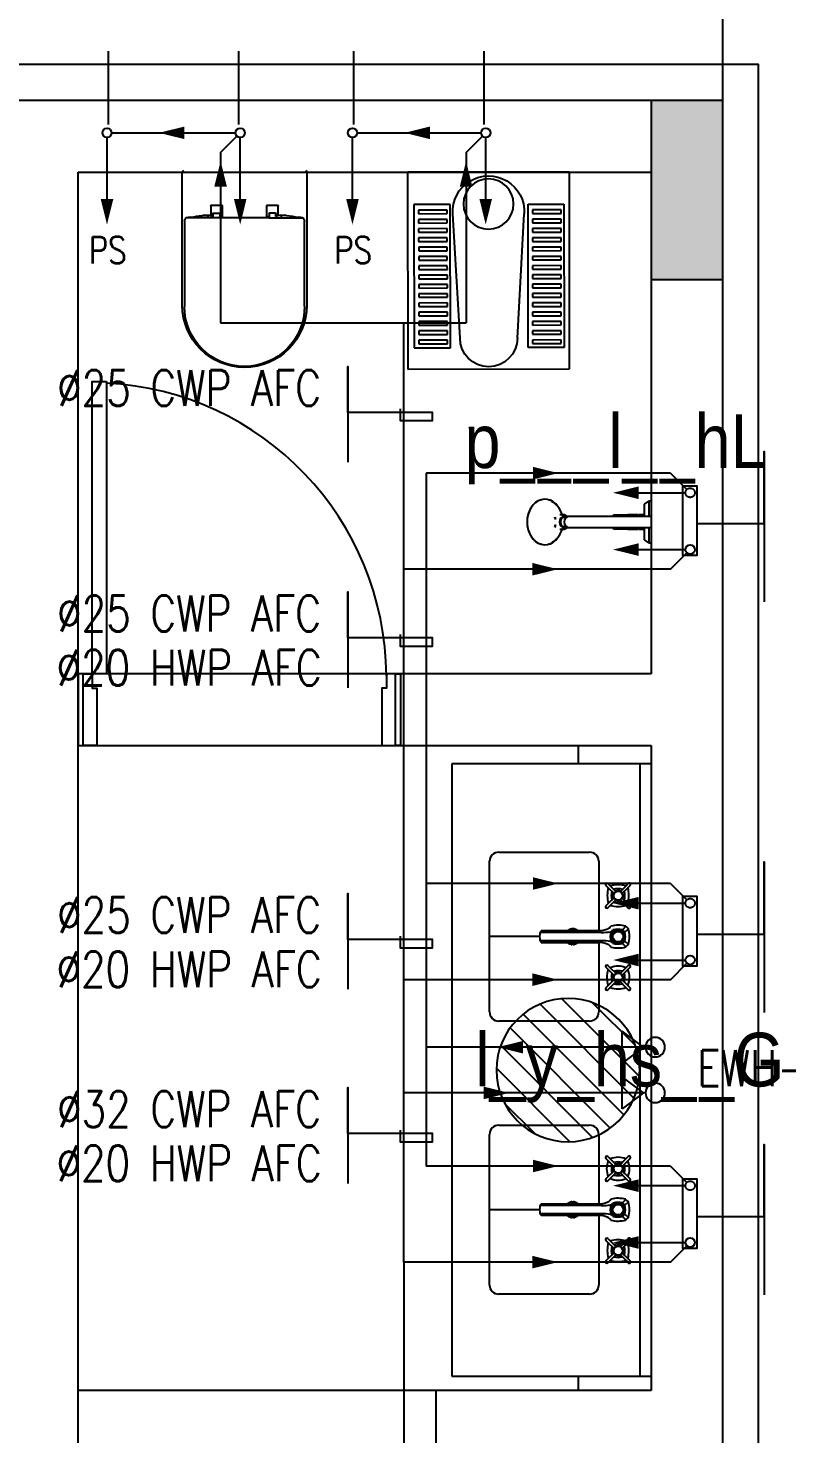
# Model space of a CAD drawing. Header units: metres. Extents: x -658 to -58, y -713 to -118.
# Drawn here: x -191.944 to -189.825, y -130.872 to -126.95 of the extents above; entities that cross this region are included whole.
import ezdxf
from ezdxf.enums import TextEntityAlignment as Align

# ---------------------------------------------------------------- set-up
doc = ezdxf.new("R2010")
doc.units = ezdxf.units.M
doc.header["$LTSCALE"] = 100
doc.linetypes.add('CENTERX2', pattern=[4, 2.5, -0.5, 0.5, -0.5])
doc.linetypes.add('DASHED', pattern=[0.75, 0.5, -0.25])
for name, color, linetype in [('ARR', 114, 'Continuous'), ('cw', 4, 'Continuous'), ('DUCT', 4, 'Continuous'), ('hw', 1, 'Continuous'), ('plan', 8, 'Continuous'), ('WATER ARR', 114, 'Continuous'), ('water heater', 1, 'Continuous'), ('WATER TEXT', 3, 'Continuous'), ('WATER-SUPPLY', 4, 'Continuous')]:
    doc.layers.add(name, color=color, linetype=linetype)
doc.styles.add('Arial', font='arial.ttf', dxfattribs={"height": 0.2})
doc.styles.add('style12', font='xarab.shx')
doc.styles.add('TIMES', font='simplex.shx', dxfattribs={"width": 0.8, "height": 0.4})
doc.dimstyles.new('DIMENSION-IN', dxfattribs={"dimtxt": 0.2, "dimasz": 0.08, "dimexe": 0.05, "dimexo": 0.1, "dimgap": 0.05, "dimtad": 1, "dimzin": 4, "dimdsep": 46, "dimtxsty": 'Arial', "dimblk": 'DOTBLANK', "dimcen": 0.1, "dimclrd": 8, "dimclre": 8, "dimclrt": 92, "dimadec": 0, "dimazin": 0, "dimtfac": 1, "dimtmove": 1, "dimatfit": 3, "dimldrblk": 'DOTBLANK', "dimfxl": 0, "dimtolj": 1, "dimtzin": 0, "dimarcsym": 1})

# ---------------------------------------------------------------- blocks, each defined once
blk = doc.blocks.new('Double_Vanity_15689 - Double_Vanity_15689-439216-الدور الارضي')
for p, q in [((0.0515, 0), (0.0515, -0.0317)), ((1.7601, -0.0317), (1.7601, 0)), ((0.0515, -0.0317), (1.7601, -0.0317)), ((0.0515, -0.0317), (0.0515, -0.5563)), ((1.7601, -0.5563), (1.7601, -0.0317)), ((0.3853, -0.0635), (0.3917, -0.0699)), ((0.3969, -0.0646), (0.3905, -0.0582)), ((0.3917, -0.0699), (0.4082, -0.0864)), ((0.4134, -0.0812), (0.3969, -0.0646)), ((0.4413, -0.0646), (0.4248, -0.0812)), ((0.43, -0.0864), (0.4465, -0.0699)), ((0.4477, -0.0582), (0.4413, -0.0646)), ((0.4465, -0.0699), (0.4529, -0.0635)), ((0.5046, -0.0702), (0.5144, -0.0795)), ((0.5208, -0.0731), (0.5116, -0.0632)), ((0.5552, -0.0632), (0.546, -0.0731)), ((0.5622, -0.0702), (0.5524, -0.0795)), ((0.6139, -0.0635), (0.6204, -0.07)), ((0.6256, -0.0648), (0.6191, -0.0582)), ((0.6204, -0.07), (0.6368, -0.0864)), ((0.642, -0.0812), (0.6256, -0.0648)), ((0.6698, -0.0648), (0.6534, -0.0812)), ((0.6586, -0.0864), (0.675, -0.07)), ((0.6763, -0.0582), (0.6698, -0.0648)), ((0.675, -0.07), (0.6815, -0.0635)), ((1.1538, -0.07), (1.1473, -0.0635)), ((1.1525, -0.0582), (1.159, -0.0648)), ((1.1702, -0.0864), (1.1538, -0.07)), ((1.159, -0.0648), (1.1754, -0.0812)), ((1.1868, -0.0812), (1.2032, -0.0648)), ((1.2084, -0.07), (1.192, -0.0864)), ((1.2032, -0.0648), (1.2097, -0.0582)), ((1.2149, -0.0635), (1.2084, -0.07)), ((1.2666, -0.0702), (1.2764, -0.0795)), ((1.2736, -0.0632), (1.2828, -0.0731)), ((1.308, -0.0731), (1.3172, -0.0632)), ((1.3242, -0.0702), (1.3144, -0.0795)), ((1.3823, -0.0699), (1.3759, -0.0635)), ((1.3811, -0.0582), (1.3875, -0.0646)), ((1.3988, -0.0864), (1.3823, -0.0699)), ((1.3875, -0.0646), (1.404, -0.0812)), ((1.4154, -0.0812), (1.4319, -0.0646)), ((1.4371, -0.0699), (1.4206, -0.0864)), ((1.4319, -0.0646), (1.4383, -0.0582)), ((1.4435, -0.0635), (1.4371, -0.0699)), ((0.3917, -0.1143), (0.3853, -0.1207)), ((0.4082, -0.0978), (0.3917, -0.1143)), ((0.3969, -0.1195), (0.4134, -0.103)), ((0.4248, -0.103), (0.4413, -0.1195)), ((0.4465, -0.1143), (0.43, -0.0978)), ((0.4529, -0.1207), (0.4465, -0.1143)), ((0.6204, -0.1141), (0.6139, -0.1207)), ((0.6368, -0.0978), (0.6204, -0.1141)), ((0.6256, -0.1194), (0.642, -0.103)), ((0.6534, -0.103), (0.6698, -0.1194)), ((0.675, -0.1141), (0.6586, -0.0978)), ((0.6815, -0.1207), (0.675, -0.1141)), ((1.1473, -0.1207), (1.1538, -0.1141)), ((1.1538, -0.1141), (1.1702, -0.0978)), ((1.1754, -0.103), (1.159, -0.1194)), ((1.2032, -0.1194), (1.1868, -0.103)), ((1.192, -0.0978), (1.2084, -0.1141)), ((1.2084, -0.1141), (1.2149, -0.1207)), ((1.3759, -0.1207), (1.3823, -0.1143)), ((1.3823, -0.1143), (1.3988, -0.0978)), ((1.404, -0.103), (1.3875, -0.1195)), ((1.4319, -0.1195), (1.4154, -0.103)), ((1.4206, -0.0978), (1.4371, -0.1143)), ((1.4371, -0.1143), (1.4435, -0.1207)), ((0.3232, -0.1461), (0.517, -0.1461)), ((0.3905, -0.1259), (0.3969, -0.1195)), ((0.4413, -0.1195), (0.4477, -0.1259)), ((0.5172, -0.148), (0.5172, -0.3067)), ((0.5219, -0.1393), (0.5219, -0.3107)), ((0.5449, -0.1393), (0.5449, -0.3107)), ((0.5496, -0.3067), (0.5496, -0.148)), ((0.5498, -0.1461), (0.7436, -0.1461)), ((0.6191, -0.1259), (0.6256, -0.1194)), ((0.6698, -0.1194), (0.6763, -0.1259)), ((1.0852, -0.1461), (1.279, -0.1461)), ((1.159, -0.1194), (1.1525, -0.1259)), ((1.2097, -0.1259), (1.2032, -0.1194)), ((1.2792, -0.3067), (1.2792, -0.148)), ((1.2839, -0.1393), (1.2839, -0.3107)), ((1.3069, -0.1393), (1.3069, -0.3107)), ((1.3116, -0.148), (1.3116, -0.3067)), ((1.3118, -0.1461), (1.5056, -0.1461)), ((1.3875, -0.1195), (1.3811, -0.1259)), ((1.4383, -0.1259), (1.4319, -0.1195)), ((0.2978, -0.4255), (0.2978, -0.1715)), ((0.769, -0.1715), (0.769, -0.4255)), ((1.0598, -0.4255), (1.0598, -0.1715)), ((1.531, -0.1715), (1.531, -0.4255)), ((0.7436, -0.4509), (0.3232, -0.4509)), ((1.5056, -0.4509), (1.0852, -0.4509)), ((0.0515, -0.5563), (1.7601, -0.5563))]:
    blk.add_line(p, q)
for centre, radius in [((0.5334, -0.0921), 0.0193), ((0.5334, -0.0921), 0.0144), ((1.2954, -0.0921), 0.0193), ((1.2954, -0.0921), 0.0144), ((0.4191, -0.0921), 0.0123), ((0.6477, -0.0921), 0.0123), ((1.1811, -0.0921), 0.0123), ((1.4097, -0.0921), 0.0123)]:
    blk.add_circle(centre, radius)
for centre, radius, start, end in [((0.3879, -0.0609), 0.0037, 45, 225), ((0.481, -0.0921), 0.092, 166.0349, 193.9651), ((0.4191, -0.1539), 0.092, 76.0349, 103.9651), ((0.4191, -0.1294), 0.0562, 77.386, 102.614), ((0.4191, -0.0921), 0.0142, 60.1581, 119.8419), ((0.3572, -0.0921), 0.092, 346.0349, 13.9651), ((0.4503, -0.0609), 0.0037, 315, 135), ((0.5851, -0.0921), 0.0835, 164.8282, 194.0659), ((0.4892, -0.0479), 0.0271, 304.4754, 325.5246), ((0.5334, -0.1438), 0.0835, 74.8282, 105.1718), ((0.4994, -0.0581), 0.0262, 305.077, 324.923), ((0.5334, -0.1294), 0.0576, 77.3995, 102.6005), ((0.5674, -0.0581), 0.0262, 215.077, 234.923), ((0.5776, -0.0479), 0.0271, 214.4754, 235.5246), ((0.4817, -0.0921), 0.0835, 345.9341, 15.1718), ((0.6165, -0.0609), 0.0037, 45, 225), ((0.6714, -0.0921), 0.0556, 156.6101, 203.3899), ((0.6477, -0.1158), 0.0556, 66.6101, 113.3899), ((0.6477, -0.1294), 0.0562, 77.386, 102.614), ((0.6477, -0.0921), 0.0142, 60.1581, 119.8419), ((0.624, -0.0921), 0.0556, 336.6101, 23.3899), ((0.6789, -0.0609), 0.0037, 315, 135), ((1.1499, -0.0609), 0.0037, 45, 225), ((1.2048, -0.0921), 0.0556, 156.6101, 203.3899), ((1.1811, -0.1158), 0.0555, 66.6101, 113.3899), ((1.1811, -0.1294), 0.0561, 77.386, 102.614), ((1.1811, -0.0921), 0.0142, 60.1581, 119.8419), ((1.1574, -0.0921), 0.0556, 336.6101, 23.3899), ((1.2123, -0.0609), 0.0037, 315, 135), ((1.3471, -0.0921), 0.0835, 164.8282, 194.0659), ((1.2512, -0.0479), 0.0271, 304.4754, 325.5246), ((1.2954, -0.1438), 0.0835, 74.8282, 105.1718), ((1.2614, -0.0581), 0.0262, 305.077, 324.923), ((1.2954, -0.1294), 0.0577, 77.3995, 102.6005), ((1.3294, -0.0581), 0.0262, 215.077, 234.923), ((1.3396, -0.0479), 0.0271, 214.4754, 235.5246), ((1.2437, -0.0921), 0.0835, 345.9341, 15.1718), ((1.3785, -0.0609), 0.0037, 45, 225), ((1.4716, -0.0921), 0.092, 166.0349, 193.9651), ((1.4097, -0.1539), 0.092, 76.0349, 103.9651), ((1.4097, -0.1294), 0.0561, 77.386, 102.614), ((1.4097, -0.0921), 0.0142, 60.1581, 119.8419), ((1.3478, -0.0921), 0.092, 346.0349, 13.9651), ((1.4409, -0.0609), 0.0037, 315, 135), ((0.4564, -0.0921), 0.0562, 167.386, 192.614), ((0.4191, -0.0921), 0.0142, 150.1581, 209.8419), ((0.4191, -0.0548), 0.0562, 257.386, 282.614), ((0.4191, -0.0921), 0.0142, 240.1581, 299.8419), ((0.4191, -0.0921), 0.0142, 330.1581, 29.8419), ((0.3818, -0.0921), 0.0562, 347.386, 12.614), ((0.4944, -0.1284), 0.0188, 23.38, 58.62), ((0.5707, -0.0921), 0.0576, 167.3995, 194.3835), ((0.5072, -0.1177), 0.0137, 19.7305, 55.7852), ((0.3364, -0.1393), 0.1855, 0, 8.1171), ((0.5334, 0.0167), 0.1305, 264.125, 275.875), ((0.7304, -0.1393), 0.1855, 171.8829, 180), ((0.5596, -0.1177), 0.0137, 124.2148, 160.2695), ((0.4961, -0.0921), 0.0577, 345.6165, 12.6005), ((0.5722, -0.1281), 0.0184, 121.049, 156.951), ((0.685, -0.0921), 0.0562, 167.386, 192.614), ((0.6477, -0.0921), 0.0142, 150.1581, 209.8419), ((0.6477, -0.0548), 0.0561, 257.386, 282.614), ((0.6477, -0.0921), 0.0142, 240.1581, 299.8419), ((0.6477, -0.0921), 0.0142, 330.1581, 29.8419), ((0.6104, -0.0921), 0.0561, 347.386, 12.614), ((1.2184, -0.0921), 0.0561, 167.386, 192.614), ((1.1811, -0.0921), 0.0142, 150.1581, 209.8419), ((1.1811, -0.0548), 0.0561, 257.386, 282.614), ((1.1811, -0.0921), 0.0142, 240.1581, 299.8419), ((1.1811, -0.0921), 0.0142, 330.1581, 29.8419), ((1.1438, -0.0921), 0.0562, 347.386, 12.614), ((1.2566, -0.1281), 0.0184, 23.049, 58.951), ((1.3327, -0.0921), 0.0576, 167.3995, 194.3835), ((1.2692, -0.1177), 0.0137, 19.7305, 55.7852), ((1.0984, -0.1393), 0.1855, 0, 8.1171), ((1.2954, 0.0167), 0.1305, 264.125, 275.875), ((1.4924, -0.1393), 0.1855, 171.8829, 180), ((1.3216, -0.1177), 0.0137, 124.2148, 160.2695), ((1.2581, -0.0921), 0.0577, 345.6165, 12.6005), ((1.3344, -0.1284), 0.0188, 121.38, 156.62), ((1.447, -0.0921), 0.0561, 167.386, 192.614), ((1.4097, -0.0921), 0.0142, 150.1581, 209.8419), ((1.4097, -0.0548), 0.0562, 257.386, 282.614), ((1.4097, -0.0921), 0.0142, 240.1581, 299.8419), ((1.4097, -0.0921), 0.0142, 330.1581, 29.8419), ((1.3724, -0.0921), 0.0562, 347.386, 12.614), ((0.3232, -0.1715), 0.0254, 90, 180), ((0.3879, -0.1233), 0.0037, 135, 315), ((0.4191, -0.0302), 0.092, 256.0349, 283.9651), ((0.4503, -0.1233), 0.0037, 225, 45), ((0.449, -0.148), 0.0682, 0, 23.38), ((0.6186, -0.1482), 0.069, 156.7697, 179.8504), ((0.6165, -0.1233), 0.0037, 135, 315), ((0.6477, -0.0684), 0.0555, 246.6101, 293.3899), ((0.6789, -0.1233), 0.0037, 225, 45), ((0.7436, -0.1715), 0.0254, 0, 90), ((1.0852, -0.1715), 0.0254, 90, 180), ((1.1499, -0.1233), 0.0037, 135, 315), ((1.1811, -0.0684), 0.0556, 246.6101, 293.3899), ((1.2123, -0.1233), 0.0037, 225, 45), ((1.2102, -0.1482), 0.069, 0.1496, 23.2303), ((1.3798, -0.148), 0.0682, 156.62, 180), ((1.3785, -0.1233), 0.0037, 135, 315), ((1.4097, -0.0302), 0.092, 256.0349, 283.9651), ((1.4409, -0.1233), 0.0037, 225, 45), ((1.5056, -0.1715), 0.0254, 0, 90), ((0.5335, -0.1488), 0.1623, 265.9075, 274.0104), ((1.2953, -0.1488), 0.1623, 265.9896, 274.0925), ((0.3232, -0.4255), 0.0254, 180, 270), ((0.7436, -0.4255), 0.0254, 270, 0), ((1.0852, -0.4255), 0.0254, 180, 270), ((1.5056, -0.4255), 0.0254, 270, 0)]:
    blk.add_arc(centre, radius, start, end)
for points in [[(0.5172, -0.3067), (0.5179, -0.307), (0.5191, -0.3077), (0.5207, -0.3091), (0.5216, -0.3102), (0.5219, -0.3107)], [(0.5449, -0.3108), (0.5453, -0.3102), (0.5461, -0.3091), (0.5477, -0.3077), (0.549, -0.307), (0.5496, -0.3067)], [(1.2839, -0.3108), (1.2835, -0.3102), (1.2827, -0.3091), (1.2811, -0.3077), (1.2798, -0.307), (1.2792, -0.3067)], [(1.3116, -0.3067), (1.3109, -0.307), (1.3097, -0.3077), (1.3081, -0.3091), (1.3072, -0.3102), (1.3069, -0.3107)]]:
    blk.add_open_spline(points, degree=3)
blk = doc.blocks.new('Sink - Undercounter - 0614_000-439182-الدور الارضي')
blk.add_line((0, -0.3683), (0, -0.508))
for radius, start, end in [(0.0222, 167.9907, 173.2644), (0.0223, 6.6948, 11.9814), (0.0223, 186.6552, 191.9508), (0.0222, 348.0286, 353.318)]:
    blk.add_arc((0, -0.2759), radius, start, end)
for points, knots in [([(-0.0164, -0.2909), (-0.0166, -0.2907), (-0.0177, -0.2895), (-0.0194, -0.2871), (-0.021, -0.2836), (-0.0219, -0.2803), (-0.0222, -0.2774), (-0.0223, -0.2741), (-0.0217, -0.2702), (-0.0202, -0.2663), (-0.0185, -0.2635), (-0.0174, -0.262), (-0.0166, -0.2612), (-0.0164, -0.2609)], [0.2645153, 0.2645153, 0.2645153, 0.2645153, 0.2777778, 0.3333333, 0.3888889, 0.4444444, 0.4791667, 0.5138889, 0.5833333, 0.6527778, 0.6875, 0.7222222, 0.7350275, 0.7350275, 0.7350275, 0.7350275]), ([(0.0164, -0.2609), (0.0166, -0.2612), (0.0177, -0.2624), (0.0194, -0.2647), (0.021, -0.2683), (0.0219, -0.2716), (0.0222, -0.2744), (0.0223, -0.2777), (0.0217, -0.2817), (0.0202, -0.2856), (0.0185, -0.2883), (0.0174, -0.2898), (0.0166, -0.2907), (0.0164, -0.2909)], [0.2647712, 0.2647712, 0.2647712, 0.2647712, 0.2777778, 0.3333333, 0.3888889, 0.4444444, 0.4791667, 0.5138889, 0.5833333, 0.6527778, 0.6875, 0.7222222, 0.735342, 0.735342, 0.735342, 0.735342])]:
    blk.add_open_spline(points, degree=3, knots=knots)
blk = doc.blocks.new('Deca_Bacia Sanitaria Convencional Lk_P_232_Suspensa - P_232_Branco Gelo GE17-2202971-الدور الارضي')
for p, q in [((-99.1446, -78.7742), (-99.1446, -79.1455)), ((-98.7968, -79.1455), (-98.7968, -78.7742))]:
    blk.add_line(p, q)
for centre, radius, start, end in [((-98.9707, -78.7742), 0.1739, 0, 180), ((-99.1406, -79.1455), 0.004, 180, 270), ((-98.8008, -79.1455), 0.004, 270, 0)]:
    blk.add_arc(centre, radius, start, end)
blk = doc.blocks.new('Deca_Shared_Assento_P_232 - AP_60_ Branco Gelo GE17-2202861-الدور الارضي')
for p, q in [((-99.1388, -79.0091), (-99.1388, -78.7705)), ((-98.803, -78.7711), (-98.803, -79.0091)), ((-99.0394, -79.0174), (-99.1343, -79.0174)), ((-99.1209, -79.0192), (-99.1284, -79.0191)), ((-99.0652, -79.0243), (-99.088, -79.0243)), ((-99.0736, -79.0233), (-99.0736, -79.0174)), ((-99.073, -79.0234), (-99.073, -79.0174)), ((-99.0652, -79.0243), (-99.0615, -79.0243)), ((-99.0652, -79.0516), (-99.0652, -79.0243)), ((-99.0605, -79.0233), (-99.0605, -79.0174)), ((-99.0605, -79.0212), (-99.0584, -79.0212)), ((-99.0584, -79.0212), (-99.0584, -79.0302)), ((-99.0574, -79.0312), (-99.0404, -79.0312)), ((-98.9671, -79.0174), (-99.0394, -79.0174)), ((-99.0394, -79.0174), (-99.0394, -79.0212)), ((-99.0394, -79.0303), (-99.0394, -79.0211)), ((-99.0394, -79.0212), (-99.0336, -79.0212)), ((-99.0326, -79.0222), (-99.0326, -79.0516)), ((-98.9024, -79.0174), (-98.9671, -79.0174)), ((-98.9092, -79.0516), (-98.9092, -79.0222)), ((-98.9082, -79.0212), (-98.9024, -79.0212)), ((-98.9024, -79.0174), (-98.8074, -79.0174)), ((-98.9024, -79.0212), (-98.9024, -79.0174)), ((-98.9024, -79.0303), (-98.9024, -79.0211)), ((-98.8844, -79.0312), (-98.9014, -79.0312)), ((-98.8834, -79.0212), (-98.8834, -79.0302)), ((-98.8813, -79.0212), (-98.8834, -79.0212)), ((-98.8813, -79.0233), (-98.8813, -79.0174)), ((-98.8766, -79.0243), (-98.8803, -79.0243)), ((-98.8537, -79.0243), (-98.8766, -79.0243)), ((-98.8766, -79.0243), (-98.8766, -79.0516)), ((-98.8688, -79.0234), (-98.8688, -79.0174)), ((-98.8682, -79.0233), (-98.8682, -79.0174)), ((-98.8133, -79.0191), (-98.8208, -79.0192)), ((-99.0336, -79.0526), (-99.0642, -79.0526)), ((-98.8776, -79.0526), (-98.9082, -79.0526))]:
    blk.add_line(p, q)
for centre, radius, start, end in [((-98.9709, -78.7711), 0.1679, 0, 179.7947), ((-99.1287, -79.0091), 0.01, 180, 271.7731), ((-99.0407, -78.6089), 0.4181, 258.944, 263.5087), ((-99.0746, -79.0233), 0.00102, 280, 0), ((-99.072, -79.0234), 0.000938, 180, 270), ((-99.0615, -79.0233), 0.000993, 270, 0), ((-99.0574, -79.0302), 0.00101, 180, 270), ((-99.0404, -79.0301), 0.00102, 270, 353.7846), ((-99.0336, -79.0222), 0.001, 0, 90), ((-98.9082, -79.0222), 0.001, 90, 180), ((-98.9014, -79.0301), 0.00102, 186.2154, 270), ((-98.8844, -79.0302), 0.00101, 270, 0), ((-98.8803, -79.0233), 0.000993, 180, 270), ((-98.8697, -79.0234), 0.000938, 270, 0), ((-98.8671, -79.0233), 0.00102, 180, 260), ((-98.901, -78.6089), 0.4181, 276.4913, 281.056), ((-98.813, -79.0091), 0.01, 268.2269, 0), ((-99.0642, -79.0516), 0.001, 180, 270), ((-99.0336, -79.0516), 0.001, 270, 0), ((-98.9082, -79.0516), 0.001, 180, 270), ((-98.8776, -79.0516), 0.001, 270, 0)]:
    blk.add_arc(centre, radius, start, end)
blk = doc.blocks.new('SHOWER_MOXIE_BLUETOOTH_17280 - MOXIE-631698-الدور الارضي')
for p, q in [((0.1118, 0.394), (0.1182, 0.3908)), ((0.1318, 0.3908), (0.1382, 0.394)), ((0.0917, 0.3788), (0.1139, 0.368)), ((0.105, 0.3797), (0.105, 0.37)), ((0.11, 0.3665), (0.11, 0.3558)), ((0.1361, 0.368), (0.1583, 0.3788)), ((0.14, 0.3558), (0.14, 0.3665)), ((0.145, 0.37), (0.145, 0.3797)), ((0.11, 0.2585), (0.11, 0.125)), ((0.14, 0.125), (0.14, 0.2585)), ((0.1052, 0.1902), (0.1052, 0.2302)), ((0.1052, 0.2302), (0.1099, 0.2302)), ((0.14, 0.2302), (0.1449, 0.2302)), ((0.1449, 0.2302), (0.1448, 0.1902)), ((0.1099, 0.1902), (0.1052, 0.1902)), ((0.1052, 0.1902), (0.1052, 0.1601)), ((0.1052, 0.1902), (0.1099, 0.1902)), ((0.11, 0.1601), (0.1052, 0.1601)), ((0.1052, 0.1582), (0.1052, 0.1432)), ((0.1052, 0.1582), (0.11, 0.1582)), ((0.108, 0.1602), (0.108, 0.1582)), ((0.1448, 0.1902), (0.1401, 0.1902)), ((0.1401, 0.1902), (0.1448, 0.1902)), ((0.1448, 0.1601), (0.1401, 0.1601)), ((0.1401, 0.1582), (0.1448, 0.1582)), ((0.142, 0.1582), (0.142, 0.1602)), ((0.1448, 0.1601), (0.1448, 0.1902)), ((0.1448, 0.1432), (0.1448, 0.1582)), ((0.0665, 0.1315), (0.0752, 0.1432)), ((0.0665, 0.1315), (0.0665, 0.125)), ((0.1099, 0.1315), (0.0665, 0.1315)), ((0.0752, 0.1432), (0.1098, 0.1432)), ((0.125, 0.125), (0.11, 0.125)), ((0.14, 0.125), (0.125, 0.125)), ((0.1835, 0.1315), (0.1402, 0.1315)), ((0.1403, 0.1432), (0.1748, 0.1432)), ((0.1748, 0.1432), (0.1835, 0.1315)), ((0.1835, 0.125), (0.1835, 0.1315))]:
    blk.add_line(p, q)
at = {"flags": 128}
for points in [[(0.125, 0.4712), (0.1225, 0.4712), (0.1199, 0.4711), (0.1174, 0.4709), (0.1149, 0.4706), (0.1124, 0.4703), (0.1099, 0.4698), (0.1075, 0.4693), (0.105, 0.4687), (0.1027, 0.468), (0.1003, 0.4673), (0.098, 0.4665), (0.0957, 0.4656), (0.0935, 0.4646), (0.0913, 0.4636), (0.0892, 0.4625), (0.0871, 0.4614), (0.0851, 0.4601), (0.0832, 0.4589), (0.0813, 0.4575), (0.0795, 0.4561), (0.0777, 0.4546), (0.0761, 0.4531), (0.0745, 0.4516), (0.073, 0.4499), (0.0716, 0.4483), (0.0702, 0.4466), (0.069, 0.4448), (0.0678, 0.443), (0.0668, 0.4412), (0.0666, 0.4409)], [(0.1834, 0.4409), (0.1823, 0.4428), (0.1812, 0.4446), (0.1799, 0.4463), (0.1786, 0.448), (0.1772, 0.4497), (0.1757, 0.4513), (0.1742, 0.4529), (0.1725, 0.4544), (0.1708, 0.4559), (0.169, 0.4573), (0.1671, 0.4587), (0.1652, 0.4599), (0.1632, 0.4612), (0.1611, 0.4624), (0.159, 0.4635), (0.1569, 0.4645), (0.1546, 0.4655), (0.1524, 0.4664), (0.1501, 0.4672), (0.1477, 0.4679), (0.1453, 0.4686), (0.1429, 0.4692), (0.1405, 0.4697), (0.138, 0.4702), (0.1355, 0.4706), (0.133, 0.4708), (0.1305, 0.4711), (0.1279, 0.4712), (0.1254, 0.4712), (0.125, 0.4712)], [(0.0801, 0.387), (0.0784, 0.3884), (0.0767, 0.3899), (0.0752, 0.3915), (0.0737, 0.3931), (0.0723, 0.3947), (0.071, 0.3964), (0.0698, 0.3981), (0.0687, 0.3998), (0.0676, 0.4016), (0.0675, 0.4019)], [(0.1825, 0.4019), (0.1815, 0.4001), (0.1804, 0.3984), (0.1792, 0.3966), (0.1779, 0.395), (0.1765, 0.3933), (0.1751, 0.3917), (0.1735, 0.3902), (0.1719, 0.3887), (0.1702, 0.3872)], [(0.0939, 0.3786), (0.0917, 0.3796), (0.0896, 0.3807), (0.0876, 0.3818), (0.0857, 0.383)], [(0.105, 0.37), (0.105, 0.3693), (0.1051, 0.3686), (0.1052, 0.368), (0.1053, 0.3673), (0.1054, 0.3667), (0.1056, 0.366), (0.1058, 0.3654), (0.1061, 0.3647), (0.1064, 0.3641), (0.1067, 0.3635), (0.107, 0.3629), (0.1074, 0.3623), (0.1078, 0.3618), (0.1082, 0.3612), (0.1086, 0.3607), (0.1091, 0.3601), (0.1096, 0.3596), (0.1101, 0.3591)], [(0.11, 0.3558), (0.11, 0.3527), (0.11, 0.3494), (0.11, 0.346), (0.11, 0.3424), (0.11, 0.3387), (0.11, 0.3348), (0.11, 0.3309), (0.11, 0.3268), (0.11, 0.3226), (0.11, 0.3184), (0.11, 0.314), (0.11, 0.3095), (0.11, 0.305), (0.11, 0.3003), (0.11, 0.2956), (0.11, 0.2909), (0.11, 0.2861), (0.11, 0.2813), (0.11, 0.2764), (0.11, 0.2715), (0.11, 0.2665), (0.11, 0.2616), (0.11, 0.2585)], [(0.125, 0.3784), (0.1244, 0.3784), (0.1238, 0.3784), (0.1232, 0.3783), (0.1227, 0.3782), (0.1221, 0.3782), (0.1215, 0.3781), (0.1209, 0.3779), (0.1204, 0.3778), (0.1198, 0.3776), (0.1192, 0.3775), (0.1187, 0.3773), (0.1182, 0.3771), (0.1176, 0.3768), (0.1171, 0.3766), (0.1166, 0.3763), (0.1161, 0.3761), (0.1156, 0.3758), (0.1152, 0.3755), (0.1147, 0.3751), (0.1143, 0.3748), (0.1138, 0.3744), (0.1136, 0.3742)], [(0.1364, 0.3742), (0.136, 0.3746), (0.1356, 0.3749), (0.1351, 0.3753), (0.1347, 0.3756), (0.1342, 0.3759), (0.1337, 0.3762), (0.1332, 0.3764), (0.1327, 0.3767), (0.1322, 0.3769), (0.1316, 0.3772), (0.1311, 0.3774), (0.1305, 0.3775), (0.13, 0.3777), (0.1294, 0.3779), (0.1289, 0.378), (0.1283, 0.3781), (0.1277, 0.3782), (0.1271, 0.3783), (0.1265, 0.3783), (0.126, 0.3784), (0.1254, 0.3784), (0.125, 0.3784)], [(0.14, 0.2585), (0.14, 0.2634), (0.14, 0.2684), (0.14, 0.2733), (0.14, 0.2782), (0.14, 0.2831), (0.14, 0.2879), (0.14, 0.2927), (0.14, 0.2974), (0.14, 0.3021), (0.14, 0.3067), (0.14, 0.3112), (0.14, 0.3156), (0.14, 0.32), (0.14, 0.3242), (0.14, 0.3284), (0.14, 0.3324), (0.14, 0.3363), (0.14, 0.3401), (0.14, 0.3437), (0.14, 0.3473), (0.14, 0.3506), (0.14, 0.3539), (0.14, 0.3558)], [(0.1402, 0.3595), (0.1408, 0.36), (0.1412, 0.3605), (0.1417, 0.3611), (0.1421, 0.3616), (0.1425, 0.3622), (0.1429, 0.3628), (0.1433, 0.3633), (0.1436, 0.364), (0.1439, 0.3646), (0.1441, 0.3652), (0.1443, 0.3658), (0.1445, 0.3665), (0.1447, 0.3671), (0.1448, 0.3678), (0.1449, 0.3685), (0.145, 0.3691), (0.145, 0.3698), (0.145, 0.37)], [(0.1642, 0.3829), (0.1627, 0.382), (0.1607, 0.3809), (0.1586, 0.3798), (0.1565, 0.3787)]]:
    blk.add_lwpolyline(points, dxfattribs=at)
for centre, major_axis, start_param, end_param in [((0.125, 0.4213), (-0.0635, 0), 4.712389, 7.442161), ((0.125, 0.4213), (0.0635, 0), 5.12421, 7.853982), ((0.125, 0.4213), (0.0626, 0), 2.917193, 2.941068), ((0.125, 0.4213), (0.0626, 0), 0.200525, 0.224399), ((0.125, 0.4213), (0.0626, 0), 3.342118, 3.403978), ((0.125, 0.4213), (0.0395, 0), 4.322798, 4.381145), ((0.125, 0.4213), (0.0626, 0), 6.020799, 6.08266), ((0.125, 0.3687), (-0.015, 0), 4.712389, 6.283185), ((0.125, 0.3665), (-0.015, 0), 4.712389, 6.283185), ((0.125, 0.3558), (-0.015, 0), 4.712389, 6.283185), ((0.125, 0.3687), (0.015, 0), 0, 1.570796), ((0.125, 0.3665), (0.015, 0), 0, 1.570796), ((0.125, 0.3558), (0.015, 0), 0, 1.570796), ((0.125, 0.4213), (0.0395, 0), 5.030399, 5.068141)]:
    blk.add_ellipse(centre, major_axis=major_axis, ratio=0.786454, start_param=start_param, end_param=end_param)
blk = doc.blocks.new('*U102')
for points in [[(79, 916), (79, 100), (39, 100), (39, 916)], [(0, -100), (14, -100), (14, 100), (0, 100)], [(900, -100), (886, -100), (886, 100), (900, 100)]]:
    blk.add_lwpolyline(points, close=True)
at = {"ltscale": 0.25}
for points in [[(900, 100), (0, 100)], [(0, -100), (900, -100)]]:
    blk.add_lwpolyline(points, dxfattribs=at)
at = {"flags": 128}
for points in [[(14, -100), (14, 100), (14, 100), (39, 100), (39, 60), (52, 60), (52, -100)], [(886, -100), (886, 100), (886, 100), (861, 100), (861, 60), (848, 60), (848, -100), (886, -100)]]:
    blk.add_lwpolyline(points, close=True, dxfattribs=at)
at = {"ltscale": 0.25}
blk.add_arc((38.2, 88.8), 822.9, 0.4032, 87.1892, dxfattribs=at)
blk = doc.blocks.new('A$C57E275C5')
for p, q in [((0.0007, 0.4508), (0, 0.0008)), ((0.5507, 0.45), (0.0007, 0.4508)), ((0.061, 0.4364), (0.0608, 0.3364)), ((0.461, 0.4358), (0.061, 0.4364)), ((0.4608, 0.3358), (0.461, 0.4358)), ((0.5507, 0.45), (0.55, 0)), ((0.072, 0.3485), (0.0721, 0.4285)), ((0.0721, 0.4285), (0.0821, 0.4285)), ((0.0821, 0.4285), (0.082, 0.3485)), ((0.0979, 0.3485), (0.098, 0.4285)), ((0.098, 0.4285), (0.108, 0.4284)), ((0.108, 0.4284), (0.1079, 0.3484)), ((0.1238, 0.3484), (0.124, 0.4284)), ((0.124, 0.4284), (0.134, 0.4284)), ((0.134, 0.4284), (0.1338, 0.3484)), ((0.1498, 0.3484), (0.1499, 0.4284)), ((0.1499, 0.4284), (0.1599, 0.4284)), ((0.1599, 0.4284), (0.1598, 0.3484)), ((0.1757, 0.3483), (0.1758, 0.4283)), ((0.1758, 0.4283), (0.1858, 0.4283)), ((0.1858, 0.4283), (0.1857, 0.3483)), ((0.2016, 0.3483), (0.2017, 0.4283)), ((0.2017, 0.4283), (0.2117, 0.4283)), ((0.2117, 0.4283), (0.2116, 0.3483)), ((0.2275, 0.3483), (0.2277, 0.4283)), ((0.2277, 0.4283), (0.2377, 0.4282)), ((0.2377, 0.4282), (0.2375, 0.3482)), ((0.2535, 0.3482), (0.2536, 0.4282)), ((0.2536, 0.4282), (0.2636, 0.4282)), ((0.2636, 0.4282), (0.2635, 0.3482)), ((0.2794, 0.3482), (0.2795, 0.4282)), ((0.2795, 0.4282), (0.2895, 0.4282)), ((0.2895, 0.4282), (0.2894, 0.3482)), ((0.3053, 0.3481), (0.3054, 0.4281)), ((0.3054, 0.4281), (0.3154, 0.4281)), ((0.3154, 0.4281), (0.3153, 0.3481)), ((0.3312, 0.3481), (0.3314, 0.4281)), ((0.3314, 0.4281), (0.3414, 0.4281)), ((0.3414, 0.4281), (0.3412, 0.3481)), ((0.3572, 0.3481), (0.3573, 0.4281)), ((0.3573, 0.4281), (0.3673, 0.428)), ((0.3673, 0.428), (0.3672, 0.348)), ((0.3831, 0.348), (0.3832, 0.428)), ((0.3832, 0.428), (0.3932, 0.428)), ((0.3932, 0.428), (0.3931, 0.348)), ((0.409, 0.348), (0.4091, 0.428)), ((0.4091, 0.428), (0.4191, 0.428)), ((0.4191, 0.428), (0.419, 0.348)), ((0.4349, 0.3479), (0.435, 0.4279)), ((0.435, 0.4279), (0.445, 0.4279)), ((0.445, 0.4279), (0.4449, 0.3479)), ((0.0608, 0.3364), (0.4608, 0.3358)), ((0.082, 0.3485), (0.072, 0.3485)), ((0.0876, 0.3057), (0.4344, 0.325)), ((0.1079, 0.3484), (0.0979, 0.3485)), ((0.1338, 0.3484), (0.1238, 0.3484)), ((0.1598, 0.3484), (0.1498, 0.3484)), ((0.1857, 0.3483), (0.1757, 0.3483)), ((0.2116, 0.3483), (0.2016, 0.3483)), ((0.2375, 0.3482), (0.2275, 0.3483)), ((0.2635, 0.3482), (0.2535, 0.3482)), ((0.2894, 0.3482), (0.2794, 0.3482)), ((0.3153, 0.3481), (0.3053, 0.3481)), ((0.3412, 0.3481), (0.3312, 0.3481)), ((0.3672, 0.348), (0.3572, 0.3481)), ((0.3931, 0.348), (0.3831, 0.348)), ((0.419, 0.348), (0.409, 0.348)), ((0.4449, 0.3479), (0.4349, 0.3479)), ((0.0603, 0.0177), (0.0605, 0.1193)), ((0.0605, 0.1193), (0.4605, 0.1186)), ((0.0874, 0.1457), (0.4341, 0.1253)), ((0.4605, 0.1186), (0.4603, 0.0171)), ((0.0715, 0.0306), (0.0716, 0.1106)), ((0.0716, 0.1106), (0.0816, 0.1106)), ((0.0816, 0.1106), (0.0815, 0.0306)), ((0.0974, 0.0305), (0.0976, 0.1105)), ((0.0976, 0.1105), (0.1076, 0.1105)), ((0.1076, 0.1105), (0.1074, 0.0305)), ((0.1234, 0.0305), (0.1235, 0.1105)), ((0.1235, 0.1105), (0.1335, 0.1105)), ((0.1335, 0.1105), (0.1334, 0.0305)), ((0.1493, 0.0305), (0.1494, 0.1105)), ((0.1494, 0.1105), (0.1594, 0.1104)), ((0.1594, 0.1104), (0.1593, 0.0304)), ((0.1752, 0.0304), (0.1753, 0.1104)), ((0.1753, 0.1104), (0.1853, 0.1104)), ((0.1853, 0.1104), (0.1852, 0.0304)), ((0.2011, 0.0304), (0.2012, 0.1104)), ((0.2012, 0.1104), (0.2112, 0.1104)), ((0.2112, 0.1104), (0.2111, 0.0304)), ((0.227, 0.0303), (0.2272, 0.1103)), ((0.2272, 0.1103), (0.2372, 0.1103)), ((0.2372, 0.1103), (0.237, 0.0303)), ((0.253, 0.0303), (0.2531, 0.1103)), ((0.2531, 0.1103), (0.2631, 0.1103)), ((0.2631, 0.1103), (0.263, 0.0303)), ((0.2789, 0.0303), (0.279, 0.1103)), ((0.279, 0.1103), (0.289, 0.1102)), ((0.289, 0.1102), (0.2889, 0.0302)), ((0.3048, 0.0302), (0.3049, 0.1102)), ((0.3049, 0.1102), (0.3149, 0.1102)), ((0.3149, 0.1102), (0.3148, 0.0302)), ((0.3307, 0.0302), (0.3309, 0.1102)), ((0.3309, 0.1102), (0.3409, 0.1102)), ((0.3409, 0.1102), (0.3407, 0.0302)), ((0.3567, 0.0301), (0.3568, 0.1101)), ((0.3568, 0.1101), (0.3668, 0.1101)), ((0.3668, 0.1101), (0.3667, 0.0301)), ((0.3826, 0.0301), (0.3827, 0.1101)), ((0.3827, 0.1101), (0.3927, 0.1101)), ((0.3927, 0.1101), (0.3926, 0.0301)), ((0.4085, 0.0301), (0.4086, 0.1101)), ((0.4086, 0.1101), (0.4186, 0.11)), ((0.4186, 0.11), (0.4185, 0.03)), ((0.4344, 0.03), (0.4346, 0.11)), ((0.4346, 0.11), (0.4446, 0.11)), ((0.4446, 0.11), (0.4444, 0.03)), ((0, 0.0008), (0.55, 0)), ((0.4603, 0.0171), (0.0603, 0.0177)), ((0.0815, 0.0306), (0.0715, 0.0306)), ((0.1074, 0.0305), (0.0974, 0.0305)), ((0.1334, 0.0305), (0.1234, 0.0305)), ((0.1593, 0.0304), (0.1493, 0.0305)), ((0.1852, 0.0304), (0.1752, 0.0304)), ((0.2111, 0.0304), (0.2011, 0.0304)), ((0.237, 0.0303), (0.227, 0.0303)), ((0.263, 0.0303), (0.253, 0.0303)), ((0.2889, 0.0302), (0.2789, 0.0303)), ((0.3148, 0.0302), (0.3048, 0.0302)), ((0.3407, 0.0302), (0.3307, 0.0302)), ((0.3667, 0.0301), (0.3567, 0.0301)), ((0.3926, 0.0301), (0.3826, 0.0301)), ((0.4185, 0.03), (0.4085, 0.0301)), ((0.4444, 0.03), (0.4344, 0.03))]:
    blk.add_line(p, q)
blk.add_circle((0.4616, 0.2251), 0.07)
for centre, radius, start, end in [((0.44, 0.2252), 0.1, 266.6377, 93.1856), ((0.0875, 0.2257), 0.08, 89.9117, 269.9117)]:
    blk.add_arc(centre, radius, start, end)
blk = doc.blocks.new('GREGRERGREGRE')
h = blk.add_hatch(color=256)
h.dxf.hatch_style = 1
h.paths.add_polyline_path([(-190.2048, -127.6512), (-190.0048, -127.6512), (-190.0048, -127.1512), (-190.2048, -127.1512)])
blk.add_lwpolyline([(-190.2048, -127.6512), (-190.0048, -127.6512), (-190.0048, -127.1512), (-190.2048, -127.1512)], close=True)
blk = doc.blocks.new('A$Cc2be8e3e')
at = {"layer": 'plan'}
for p, q in [((-1.8028, 21.3095), (-1.8028, 22.619)), ((-1.8028, 21.3095), (-41.8028, 21.3095)), ((-1.8028, 16.3595), (-1.8028, 21.3095)), ((-3.6028, 21.1095), (-2.0028, 21.1095)), ((-3.6028, 17.5095), (-3.6028, 21.1095)), ((-2.0028, 21.1095), (-2.0028, 19.7095)), ((-2.0028, 19.7095), (-2.7028, 19.7095)), ((-2.7028, 19.7095), (-2.7028, 19.5095)), ((-2.7028, 19.5095), (-2.0028, 19.5095)), ((-2.2062, 19.5095), (-2.2062, 19.458)), ((-2.0028, 19.5095), (-2.0028, 17.7095)), ((-2.2062, 17.7494), (-2.2062, 17.7095)), ((-2.0028, 17.7095), (-2.6028, 17.7095)), ((-2.6028, 17.5095), (-2.6028, 17.7095))]:
    blk.add_line(p, q, dxfattribs=at)
at = {"layer": 'plan', "ltscale": 0.5}
blk.add_line((-2.6028, 17.7095), (-3.6028, 17.7095), dxfattribs=at)
at = {"layer": 'plan'}
blk.add_lwpolyline([(-1.8028, 1.2095), (-1.4028, 1.2095), (-1.4028, 4.2095), (-1.7028, 4.2095), (-1.7028, 12.5595), (-1.4028, 12.5595), (-1.4028, 16.4595), (-1.7028, 16.4595), (-1.7028, 21.4095), (-11.1028, 21.4095), (-11.1028, 15.4095), (-2.1028, 15.4095), (-2.1028, 12.5595), (-2.0028, 12.5595)], dxfattribs=at)
blk.add_blockref('GREGRERGREGRE', (188.202, 148.4607), dxfattribs=at)
at = {"layer": 'plan', "xscale": -1}
for name, p, rotation in [('Deca_Bacia Sanitaria Convencional Lk_P_232_Suspensa - P_232_Branco Gelo GE17-2202971-الدور الارضي', (95.8328, -58.036), 180), ('A$C57E275C5', (-2.6819, 20.5588), 270), ('Deca_Shared_Assento_P_232 - AP_60_ Branco Gelo GE17-2202861-الدور الارضي', (95.8328, -58.036), 180)]:
    blk.add_blockref(name, p, dxfattribs=dict(at, rotation=rotation))
at = {"layer": 'plan', "xscale": 0.001, "yscale": 0.001, "zscale": 0.001}
blk.add_blockref('*U102', (-3.6028, 19.6095), dxfattribs=at)
at = {"layer": 'plan'}
for name, p, rotation in [('SHOWER_MOXIE_BLUETOOTH_17280 - MOXIE-631698-الدور الارضي', (-1.8778, 20.008), 90), ('Double_Vanity_15689 - Double_Vanity_15689-439216-الدور الارضي', (-2.0028, 19.5095), 269.9999999999999), ('Sink - Undercounter - 0614_000-439182-الدور الارضي', (-1.9457, 18.9761), 269.9999999999999), ('Sink - Undercounter - 0614_000-439182-الدور الارضي', (-1.9457, 18.2141), 269.9999999999999)]:
    blk.add_blockref(name, p, dxfattribs=dict(at, rotation=rotation))
at = {"layer": 'plan', "style": 'style12', "width": 0.9}
for s, p in [('p___l__hL', (-2.5236, 20.2836)), ('l_y_hs__G', (-2.4937, 18.5579))]:
    blk.add_text(s, height=0.15, dxfattribs=at).set_placement(p)
blk = doc.blocks.new('_DotBlank')
at = {"color": 0, "linetype": 'ByBlock', "lineweight": -2}
blk.add_line((-0.5, 0), (-1, 0), dxfattribs=at)
blk.add_circle((0, 0), 0.5, dxfattribs=at)
blk = doc.blocks.new('EWH (V)')
at = {"layer": 'water heater'}
h = blk.add_hatch(dxfattribs=at)
h.set_pattern_fill('ANSI31', color=8, scale=500, angle=270, style=0)
h.set_pattern_definition([(315, (44520.13, -33255.206), (-44.194174, -44.194174), [])])
edge = h.paths.add_edge_path()
edge.add_arc((0, 235), 235, 0, 360)
at = {"layer": 'water heater', "color": 2}
for p, q in [((-22.5, 57.5), (-127.5, 57.5)), ((-75, -12.5), (-127.5, 57.5)), ((-75, -12.5), (-75, 57.5)), ((-75, -12.5), (-22.5, 57.5)), ((127.5, 57.5), (22.5, 57.5)), ((75, -12.5), (22.5, 57.5)), ((75, -12.5), (75, 57.5)), ((75, -12.5), (127.5, 57.5))]:
    blk.add_line(p, q, dxfattribs=at)
at = {"layer": 'water heater', "color": 3, "linetype": 'Continuous'}
blk.add_circle((0, 235), 235, dxfattribs=at)
blk.add_circle((0, 235), 235, dxfattribs=at)
at = {"layer": 'water heater', "color": 3}
for centre in [(-75, -51.2), (75, -51.2)]:
    blk.add_circle(centre, 31.9, dxfattribs=at)

msp = doc.modelspace()

# ---------------------------------------------------------------- linework, layer by layer
at = {"layer": 'cw', "linetype": 'Continuous'}
for p, q in [((-191.724, -127.4405), (-191.724, -127.2548)), ((-191.352, -127.4405), (-191.352, -127.2548)), ((-191.0385, -127.4405), (-191.0385, -127.2548)), ((-190.6665, -127.4405), (-190.6665, -127.2548)), ((-190.2535, -128.4047), (-190.1086, -128.4047)), ((-190.2535, -129.55), (-190.1086, -129.55)), ((-190.2535, -130.3382), (-190.1086, -130.3382))]:
    msp.add_line(p, q, dxfattribs=at)
at = {"layer": 'cw', "linetype": 'CENTERX2', "ltscale": 0.2}
for p, q in [((-191.4068, -127.2966), (-191.4068, -127.772)), ((-190.7213, -127.2966), (-190.7213, -127.772))]:
    msp.add_line(p, q, dxfattribs=at)
at = {"layer": 'cw'}
for p, q in [((-190.2201, -129.9208), (-190.8954, -129.9208)), ((-190.8954, -130.393), (-190.8954, -132.7872))]:
    msp.add_line(p, q, dxfattribs=at)
at = {"layer": 'cw', "linetype": 'Continuous'}
for centre in [(-191.724, -127.2418), (-191.352, -127.2418), (-191.0385, -127.2418), (-190.6665, -127.2418), (-190.0956, -128.4047), (-190.0956, -129.55), (-190.0956, -130.3382)]:
    msp.add_circle(centre, 0.013, dxfattribs=at)
at = {"layer": 'DUCT'}
for p, q in [((-191.711, -127.2418), (-191.365, -127.2418)), ((-191.0255, -127.2418), (-190.6795, -127.2418))]:
    msp.add_line(p, q, dxfattribs=at)
at = {"layer": 'hw', "linetype": 'DASHED', "ltscale": 0.1}
for p, q in [((-190.1504, -128.1913), (-190.8324, -128.1913)), ((-190.8324, -128.1913), (-190.8324, -130.1248)), ((-190.1504, -128.1913), (-190.1048, -128.2369)), ((-190.2588, -128.2461), (-190.1086, -128.2461)), ((-190.1504, -129.3365), (-190.8324, -129.3365)), ((-190.1504, -129.3365), (-190.1048, -129.3822)), ((-190.2588, -129.3914), (-190.1086, -129.3914)), ((-190.2201, -129.7932), (-190.8324, -129.7932)), ((-190.1504, -130.1248), (-190.8324, -130.1248)), ((-190.1504, -130.1248), (-190.1048, -130.1704)), ((-190.2588, -130.1796), (-190.1086, -130.1796))]:
    msp.add_line(p, q, dxfattribs=at)
for centre in [(-190.0956, -128.2461), (-190.0956, -129.3914), (-190.0956, -130.1796)]:
    msp.add_circle(centre, 0.013, dxfattribs=at)
at = {"layer": 'WATER ARR', "elevation": 0}
for points in [[(-191.5789, -127.2418, 0, 0.035, 0), (-191.5079, -127.2418, 0.035, 0.035, 0)], [(-190.8934, -127.2418, 0, 0.035, 0), (-190.8223, -127.2418, 0.035, 0.035, 0)], [(-191.4068, -127.3206, 0, 0.035, 0), (-191.4068, -127.3916, 0.035, 0.035, 0)], [(-190.7213, -127.3206, 0, 0.035, 0), (-190.7213, -127.3916, 0.035, 0.035, 0)], [(-191.724, -127.4977, 0, 0.035, 0), (-191.724, -127.4267, 0.035, 0.035, 0)], [(-191.352, -127.4977, 0, 0.035, 0), (-191.352, -127.4267, 0.035, 0.035, 0)], [(-191.0385, -127.4977, 0, 0.035, 0), (-191.0385, -127.4267, 0.035, 0.035, 0)], [(-190.6665, -127.4977, 0, 0.035, 0), (-190.6665, -127.4267, 0.035, 0.035, 0)], [(-190.6011, -129.9208, 0, 0.035, 0), (-190.6721, -129.9208, 0.035, 0.035, 0)]]:
    msp.add_lwpolyline(points, format="xyseb", dxfattribs=at)
at = {"layer": 'WATER ARR'}
for points in [[(-190.9058, -128.0124), (-190.9058, -128.0446), (-190.8149, -128.0446), (-190.8149, -128.022), (-191.0511, -128.022), (-191.0511, -127.8936), (-191.0511, -128.1608)], [(-190.0758, -128.3323), (-190.0758, -128.2278), (-190.1168, -128.2278), (-190.1168, -128.4206), (-190.0758, -128.4206), (-190.0758, -128.3323), (-189.8891, -128.3323), (-189.8891, -128.131), (-189.8891, -128.5507)], [(-190.9058, -128.6418), (-190.9058, -128.6739), (-190.8149, -128.6739), (-190.8149, -128.6513), (-191.0511, -128.6513), (-191.0511, -128.5229), (-191.0511, -128.7901)], [(-190.0758, -129.4775), (-190.0758, -129.373), (-190.1168, -129.373), (-190.1168, -129.5659), (-190.0758, -129.5659), (-190.0758, -129.4775), (-189.8891, -129.4775), (-189.8891, -129.2762), (-189.8891, -129.696)], [(-190.9058, -129.4833), (-190.9058, -129.5155), (-190.8149, -129.5155), (-190.8149, -129.4929), (-191.0511, -129.4929), (-191.0511, -129.3645), (-191.0511, -129.6317)], [(-190.9058, -130.0249), (-190.9058, -130.0571), (-190.8149, -130.0571), (-190.8149, -130.0345), (-191.0511, -130.0345), (-191.0511, -129.9061), (-191.0511, -130.1733)], [(-190.0758, -130.2657), (-190.0758, -130.1612), (-190.1168, -130.1612), (-190.1168, -130.3541), (-190.0758, -130.3541), (-190.0758, -130.2657), (-189.8891, -130.2657), (-189.8891, -130.0644), (-189.8891, -130.4842)]]:
    msp.add_lwpolyline(points, dxfattribs=at)
for points in [[(-190.4636, -128.1913, 0, 0.035, 0), (-190.5347, -128.1913, 0.035, 0.035, 0)], [(-190.3108, -128.2461, 0, 0.035, 0), (-190.2397, -128.2461, 0.035, 0.035, 0)], [(-190.3108, -128.4047, 0, 0.035, 0), (-190.2397, -128.4047, 0.035, 0.035, 0)], [(-190.4649, -128.4595, 0, 0.035, 0), (-190.536, -128.4595, 0.035, 0.035, 0)], [(-190.4636, -129.3365, 0, 0.035, 0), (-190.5347, -129.3365, 0.035, 0.035, 0)], [(-190.3108, -129.3914, 0, 0.035, 0), (-190.2397, -129.3914, 0.035, 0.035, 0)], [(-190.3108, -129.55, 0, 0.035, 0), (-190.2397, -129.55, 0.035, 0.035, 0)], [(-190.4649, -129.6048, 0, 0.035, 0), (-190.536, -129.6048, 0.035, 0.035, 0)], [(-190.6333, -129.7932, 0, 0.035, 0), (-190.5623, -129.7932, 0.035, 0.035, 0)], [(-190.4636, -130.1248, 0, 0.035, 0), (-190.5347, -130.1248, 0.035, 0.035, 0)], [(-190.3108, -130.1796, 0, 0.035, 0), (-190.2397, -130.1796, 0.035, 0.035, 0)], [(-190.3108, -130.3382, 0, 0.035, 0), (-190.2397, -130.3382, 0.035, 0.035, 0)], [(-190.4649, -130.393, 0, 0.035, 0), (-190.536, -130.393, 0.035, 0.035, 0)]]:
    msp.add_lwpolyline(points, format="xyseb", dxfattribs=at)
at = {"layer": 'WATER-SUPPLY', "ltscale": 15}
for p, q in [((-191.4068, -127.2966), (-191.3612, -127.251)), ((-190.7213, -127.2966), (-190.6756, -127.251)), ((-191.4068, -127.772), (-190.7213, -127.772)), ((-190.8954, -130.393), (-190.8954, -127.772)), ((-190.1504, -128.4595), (-190.1048, -128.4139)), ((-190.1504, -128.4595), (-190.8954, -128.4595)), ((-190.1504, -129.6048), (-190.1048, -129.5591)), ((-190.1504, -129.6048), (-190.8954, -129.6048)), ((-190.1504, -130.393), (-190.1048, -130.3474)), ((-190.1504, -130.393), (-190.8954, -130.393))]:
    msp.add_line(p, q, dxfattribs=at)

# ---------------------------------------------------------------- block references
at = {"layer": 'plan'}
msp.add_blockref('A$Cc2be8e3e', (-188.202, -148.4607), dxfattribs=at)
at = {"layer": 'water heater', "linetype": 'DASHED', "ltscale": 0.005, "xscale": -0.0008510638299413, "yscale": 0.0008510638299413, "zscale": 0.0008510638299413, "rotation": 90}
msp.add_blockref('EWH (V)', (-190.2366, -129.857), dxfattribs=at)

# ---------------------------------------------------------------- texts
at = {"layer": 'WATER TEXT', "color": 3, "style": 'TIMES', "width": 0.8}
for s, height, p in [('PS', 0.075, (-191.7224, -127.5691, 0)), ('PS', 0.075, (-191.0369, -127.5691, 0)), ('∅25 CWP AFC', 0.1, (-191.4948, -127.9536)), ('∅25 CWP AFC', 0.1, (-191.4948, -128.5829)), ('∅20 HWP AFC', 0.1, (-191.4948, -128.7342)), ('∅25 CWP AFC', 0.1, (-191.4948, -129.4245)), ('∅20 HWP AFC', 0.1, (-191.4948, -129.5758)), ('EWH-2', 0.1, (-189.8854, -129.8519)), ('∅32 CWP AFC', 0.1, (-191.4948, -129.9661)), ('∅20 HWP AFC', 0.1, (-191.4948, -130.1174))]:
    msp.add_text(s, height=height, dxfattribs=at).set_placement(p, align=Align.MIDDLE_CENTER)

# ---------------------------------------------------------------- leaders
at = {"layer": 'ARR'}
for points in [[(-191.7199, -127.2189, 648.2397), (-191.7199, -127.0141, 648.2397)], [(-191.3561, -127.2189, 648.2397), (-191.3561, -127.0141, 648.2397)], [(-191.0344, -127.2189, 648.2397), (-191.0344, -127.0141, 648.2397)], [(-190.6706, -127.2189, 648.2397), (-190.6706, -127.0141, 648.2397)]]:
    msp.add_leader(points, dimstyle='DIMENSION-IN', override={"dimasz": 125, "dimtad": 0, "dimclrd": 256}, dxfattribs=at)

doc.saveas('drawing.dxf')
